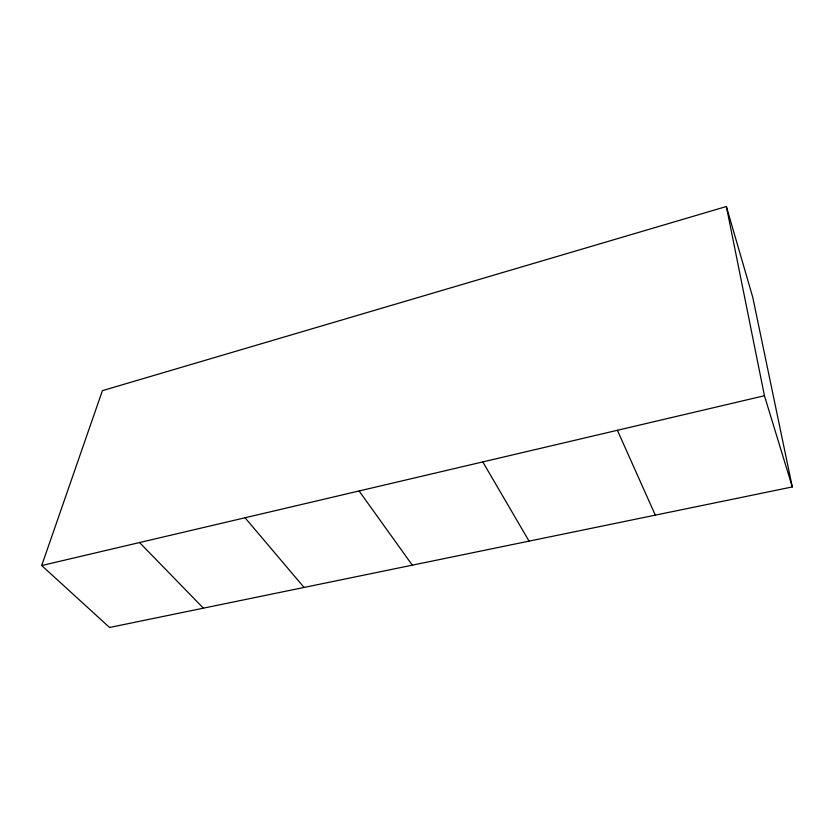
<?xml version="1.0" encoding="UTF-8"?>
<svg xmlns="http://www.w3.org/2000/svg" width="834" height="834" viewBox="0 0 834 834"><rect width="100%" height="100%" fill="white"/><g stroke="black" fill="none" stroke-linecap="round" stroke-linejoin="round"><path stroke-width="1.25" d="M41.7 565.535L102.405 390.656L726.372 206.519L752.748 297.248L792.3 486.941L109.556 627.481L41.7 565.535L764.444 395.743L792.3 486.941M139.559 542.548L203.392 608.163M245.05 517.768L304.056 587.438M359.1 490.976L412.309 565.16M482.792 461.911L529.048 541.13M617.4 430.292L655.305 515.141M726.372 206.519L764.444 395.743"/></g></svg>
